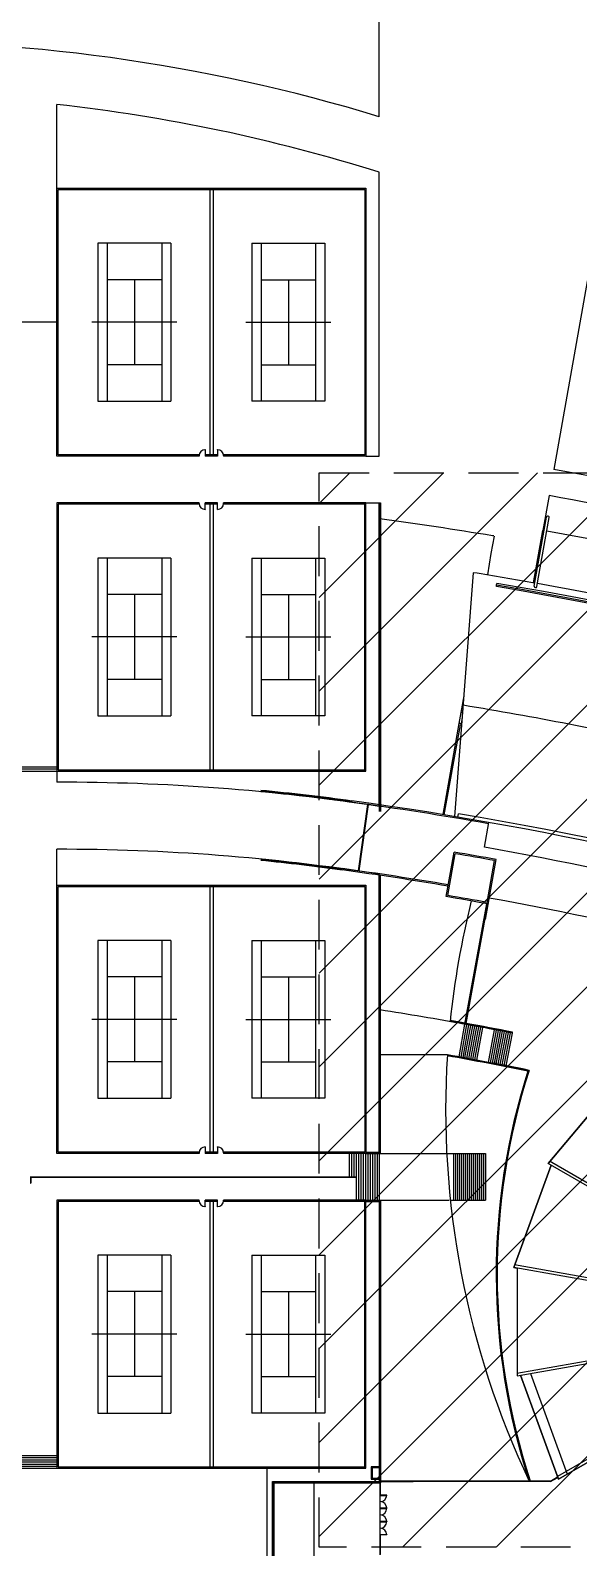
# Model space of a CAD drawing. Extents: x 23317406 to 24383751, y 42324270 to 43451021.
# Drawn here: x 24112070 to 24117578, y 43006817 to 43022051 of the extents above; entities that cross this region are included whole.
import ezdxf

# ---------------------------------------------------------------- set-up
doc = ezdxf.new("R2010")
doc.units = 0
doc.header["$MEASUREMENT"] = 0
doc.linetypes.add('DASHED', pattern=[0.75, 0.5, -0.25])
doc.layers.add('CT', color=9, linetype='CONTINUOUS')
doc.layers.add('墙', color=7, linetype='CONTINUOUS')

msp = doc.modelspace()

# ---------------------------------------------------------------- linework, layer by layer
at = {"layer": 'CT', "color": 6, "linetype": 'ByBlock'}
for p, q in [((24115574.59883, 43021184.66258, -1), (24115574.80997, 43022160.80225, -1)), ((24115574.66999, 43021184.64096, -1), (24115574.66999, 43021780.18557, -1)), ((24112334.66999, 43020467.83074, -1), (24112334.66999, 43021306.85284, -1)), ((24115574.66999, 43017774.49741, -1), (24115574.66999, 43020626.422, -1)), ((24112334.66999, 43017774.49741, -1), (24112334.66999, 43020467.83074, -1)), ((24112334.66999, 43020467.83074, -1), (24115441.33666, 43020467.83074, -1)), ((24112348.00333, 43017787.83074, -1), (24112348.00333, 43020454.49741, -1)), ((24112348.00333, 43020454.49741, -1), (24115428.00333, 43020454.49741, -1)), ((24113871.33666, 43020454.49741, -1), (24113871.33666, 43017787.83074, -1)), ((24113904.66999, 43020454.49741, -1), (24113904.66999, 43017787.83074, -1)), ((24115428.00333, 43020454.49741, -1), (24115428.00333, 43017787.83074, -1)), ((24115441.33666, 43020467.83074, -1), (24115441.33666, 43017774.49741, -1)), ((24112748.98666, 43019913.49741, -1), (24112748.98666, 43018328.83074, -1)), ((24113480.31999, 43019913.49741, -1), (24112748.98666, 43019913.49741, -1)), ((24112840.31999, 43019913.49741, -1), (24112840.31999, 43018328.83074, -1)), ((24113388.98666, 43019913.49741, -1), (24113388.98666, 43018328.83074, -1)), ((24113480.31999, 43019913.49741, -1), (24113480.31999, 43018328.83074, -1)), ((24114295.68666, 43019913.49741, -1), (24114295.68666, 43018328.83074, -1)), ((24114295.68666, 43019913.49741, -1), (24115027.01999, 43019913.49741, -1)), ((24114387.01999, 43019913.49741, -1), (24114387.01999, 43018328.83074, -1)), ((24114935.68666, 43019913.49741, -1), (24114935.68666, 43018328.83074, -1)), ((24115027.01999, 43019913.49741, -1), (24115027.01999, 43018328.83074, -1)), ((24117709.1187, 43019795.69715, -1), (24117326.70654, 43017642.55855, -1)), ((24113388.98666, 43019547.83074, -1), (24112840.31999, 43019547.83074, -1)), ((24113114.65333, 43019547.83074, -1), (24113114.65333, 43018694.49741, -1)), ((24114387.01999, 43019547.83074, -1), (24114935.68666, 43019547.83074, -1)), ((24114661.35333, 43019547.83074, -1), (24114661.35333, 43018694.49741, -1)), ((24112334.66999, 43019121.16408, -1), (24111801.33666, 43019121.16408, -1)), ((24113540.98666, 43019121.16408, -1), (24112688.31999, 43019121.16408, -1)), ((24114235.01999, 43019121.16408, -1), (24115087.68666, 43019121.16408, -1)), ((24113388.98666, 43018694.49741, -1), (24112840.31999, 43018694.49741, -1)), ((24114387.01999, 43018694.49741, -1), (24114935.68666, 43018694.49741, -1)), ((24112748.98666, 43018328.83074, -1), (24113480.31999, 43018328.83074, -1)), ((24115027.01999, 43018328.83074, -1), (24114295.68666, 43018328.83074, -1)), ((24113764.66999, 43017774.49741, -1), (24112334.66999, 43017774.49741, -1)), ((24113764.66999, 43017787.83074, -1), (24112348.00333, 43017787.83074, -1)), ((24113764.66999, 43017787.83074, -1), (24113764.66999, 43017774.49741, -1)), ((24113824.66999, 43017841.16408, -1), (24113824.66999, 43017781.16408, -1)), ((24113824.66999, 43017787.83074, -1), (24113824.66999, 43017774.49741, -1)), ((24113951.33666, 43017787.83074, -1), (24113824.66999, 43017787.83074, -1)), ((24113951.33666, 43017774.49741, -1), (24113824.66999, 43017774.49741, -1)), ((24113951.33666, 43017841.16408, -1), (24113951.33666, 43017781.16408, -1)), ((24113951.33666, 43017787.83074, -1), (24113951.33666, 43017774.49741, -1)), ((24114011.33666, 43017787.83074, -1), (24114011.33666, 43017774.49741, -1)), ((24115428.00333, 43017787.83074, -1), (24114011.33666, 43017787.83074, -1)), ((24115441.33666, 43017774.49741, -1), (24114011.33666, 43017774.49741, -1)), ((24115441.33666, 43017774.49741, -1), (24115574.66999, 43017774.49741, -1)), ((24113764.66999, 43017307.83074, -1), (24112334.66999, 43017307.83074, -1)), ((24112334.66999, 43017307.83074, -1), (24112334.66999, 43014614.49741, -1)), ((24113764.66999, 43017294.49741, -1), (24113764.66999, 43017307.83074, -1)), ((24113824.66999, 43017294.49741, -1), (24113824.66999, 43017307.83074, -1)), ((24113951.33666, 43017307.83074, -1), (24113824.66999, 43017307.83074, -1)), ((24113951.33666, 43017294.49741, -1), (24113951.33666, 43017307.83074, -1)), ((24114011.33666, 43017294.49741, -1), (24114011.33666, 43017307.83074, -1)), ((24115441.33666, 43017307.83074, -1), (24114011.33666, 43017307.83074, -1)), ((24115436.0545, 43017307.83074, -1), (24115588.00333, 43017307.83074, -1)), ((24115441.33666, 43014614.49741, -1), (24115441.33666, 43017307.83074, -1)), ((24115574.66999, 43017307.83074, -1), (24115574.66997, 43014208.93838, -1)), ((24115574.66999, 43014260.23903, -1), (24115574.66999, 43017307.83074, -1)), ((24115579.66999, 43017307.83074, -1), (24115579.66997, 43014208.20714, -1)), ((24115583.00333, 43017307.83074, -1), (24115583.0033, 43014207.71927, -1)), ((24115588.00333, 43017307.83074, -1), (24115588.0033, 43014206.98687, -1)), ((24117280.07449, 43017380.00082, -1), (24117218.15601, 43017030.91631, -1)), ((24113764.66999, 43017294.49741, -1), (24112348.00333, 43017294.49741, -1)), ((24112348.00333, 43017294.49741, -1), (24112348.00333, 43014627.83074, -1)), ((24113824.66999, 43017241.16408, -1), (24113824.66999, 43017301.16408, -1)), ((24113951.33666, 43017294.49741, -1), (24113824.66999, 43017294.49741, -1)), ((24113871.33666, 43017294.49741, -1), (24113871.33666, 43014627.83074, -1)), ((24113904.66999, 43017294.49741, -1), (24113904.66999, 43014627.83074, -1)), ((24113951.33666, 43017241.16408, -1), (24113951.33666, 43017301.16408, -1)), ((24115428.00333, 43017294.49741, -1), (24114011.33666, 43017294.49741, -1)), ((24115428.00333, 43014627.83074, -1), (24115428.00333, 43017294.49741, -1)), ((24117132.09661, 43016472.42624, -1), (24117255.43097, 43017163.98105, -1)), ((24117158.34905, 43016467.74429, -1), (24117281.68341, 43017159.2991, -1)), ((24117124.14237, 43016503.76727, -1), (24117218.15601, 43017030.91631, -1)), ((24116727.25505, 43016974.2895, -1), (24116696.00638, 43016799.07336, -1)), ((24112748.98666, 43016753.49741, -1), (24112748.98666, 43015168.83074, -1)), ((24113480.31999, 43016753.49741, -1), (24112748.98666, 43016753.49741, -1)), ((24112840.31999, 43016753.49741, -1), (24112840.31999, 43015168.83074, -1)), ((24113388.98666, 43016753.49741, -1), (24113388.98666, 43015168.83074, -1)), ((24113480.31999, 43016753.49741, -1), (24113480.31999, 43015168.83074, -1)), ((24114295.68666, 43016753.49741, -1), (24114295.68666, 43015168.83074, -1)), ((24114295.68666, 43016753.49741, -1), (24115027.01999, 43016753.49741, -1)), ((24114387.01999, 43016753.49741, -1), (24114387.01999, 43015168.83074, -1)), ((24114935.68666, 43016753.49741, -1), (24114935.68666, 43015168.83074, -1)), ((24115027.01999, 43016753.49741, -1), (24115027.01999, 43015168.83074, -1)), ((24116696.00638, 43016799.07336, -1), (24116660.33232, 43016583.30254, -1)), ((24116519.19782, 43016606.37334, -1), (24116331.02434, 43014157.79824, -1)), ((24116767.62268, 43016565.41151, -1), (24116767.62501, 43016565.42544, -1)), ((24116751.01168, 43016466.12476, -1), (24116753.21181, 43016479.27532, -1)), ((24116753.21181, 43016479.27531, -1), (24116756.51201, 43016499.00117, -1)), ((24113388.98666, 43016387.83074, -1), (24112840.31999, 43016387.83074, -1)), ((24113114.65333, 43016387.83074, -1), (24113114.65333, 43015534.49741, -1)), ((24114387.01999, 43016387.83074, -1), (24114935.68666, 43016387.83074, -1)), ((24114661.35333, 43016387.83074, -1), (24114661.35333, 43015534.49741, -1)), ((24113540.98666, 43015961.16408, -1), (24112688.31999, 43015961.16408, -1)), ((24114235.01999, 43015961.16408, -1), (24115087.68666, 43015961.16408, -1)), ((24113388.98666, 43015534.49741, -1), (24112840.31999, 43015534.49741, -1)), ((24114387.01999, 43015534.49741, -1), (24114935.68666, 43015534.49741, -1)), ((24116424.16078, 43015369.72022, -1), (24116394.16472, 43015201.52767, -1)), ((24116394.16472, 43015201.52767, -1), (24116374.88894, 43015093.44535, -1)), ((24116413.90556, 43015236.27588, -1), (24116409.66359, 43015212.49052, -1)), ((24112748.98666, 43015168.83074, -1), (24113480.31999, 43015168.83074, -1)), ((24115027.01999, 43015168.83074, -1), (24114295.68666, 43015168.83074, -1)), ((24116374.84987, 43015093.2263, -1), (24116211.55113, 43014177.58503, -1)), ((24116385.66646, 43015077.93491, -1), (24116224.70971, 43014175.42548, -1)), ((24116407.75243, 43015156.20928, -1), (24116395.89088, 43015089.69979, -1)), ((24111801.33666, 43014657.16408, -1), (24112334.66999, 43014657.16408, -1)), ((24111801.33666, 43014635.83074, -1), (24112334.66999, 43014635.83074, -1)), ((24111801.33666, 43014614.49741, -1), (24112334.66999, 43014614.49741, -1)), ((24112334.66999, 43014614.49741, -1), (24112334.66999, 43014502.1388, -1)), ((24112334.66999, 43014614.49741, -1), (24115441.33666, 43014614.49741, -1)), ((24112348.00333, 43014627.83074, -1), (24115428.00333, 43014627.83074, -1)), ((24115298.25415, 43014315.58904, -1), (24115296.42718, 43014302.38147, -1)), ((24115364.62563, 43013612.83704, -1), (24115459.87099, 43014279.39994, -1)), ((24115367.92542, 43013612.36538, -1), (24115463.17079, 43014278.92828, -1)), ((24115371.22517, 43013611.89341, -1), (24115466.47054, 43014278.45632, -1)), ((24116363.89825, 43014152.28306, -1), (24116369.39859, 43014185.15947, -1)), ((24116630.40163, 43013849.19918, -1), (24116674.88022, 43014098.59753, -1)), ((24112334.66999, 43013467.83074, -1), (24112334.66999, 43013828.80457, -1)), ((24116247.48539, 43013353.86088, -1), (24116327.08202, 43013800.17147, -1)), ((24116262.97408, 43013364.76666, -1), (24116337.88831, 43013784.82229, -1)), ((24116640.3564, 43013122.74895, -1), (24116749.45267, 43013726.30159, -1)), ((24116657.24138, 43013295.83894, -1), (24116733.12468, 43013715.70341, -1)), ((24115202.33825, 43013622.19151, -1), (24115204.16522, 43013635.39908, -1)), ((24115202.33825, 43013622.19151, -1), (24115202.33825, 43013622.19151, -1)), ((24115574.66999, 43010787.8307, -1), (24115574.66997, 43013568.01967, -1)), ((24115579.66999, 43010782.8307, -1), (24115579.66997, 43013567.27399, -1)), ((24115583.00333, 43010779.49736, -1), (24115583.00331, 43013566.77647, -1)), ((24115588.00333, 43010774.49736, -1), (24115588.00331, 43013566.02959, -1)), ((24112334.66999, 43010774.49741, -1), (24112334.66999, 43013467.83074, -1)), ((24112334.66999, 43013467.83074, -1), (24115441.33666, 43013467.83074, -1)), ((24112348.00333, 43010787.83074, -1), (24112348.00333, 43013454.49741, -1)), ((24112348.00333, 43013454.49741, -1), (24115428.00333, 43013454.49741, -1)), ((24113871.33666, 43013454.49741, -1), (24113871.33666, 43010787.83074, -1)), ((24113904.66999, 43013454.49741, -1), (24113904.66999, 43010787.83074, -1)), ((24115428.00333, 43013454.49741, -1), (24115428.00333, 43010787.83074, -1)), ((24115441.33666, 43013467.83074, -1), (24115441.33666, 43010774.49741, -1)), ((24116435.77513, 43012072.39591, -1), (24116654.87003, 43013282.71818, -1)), ((24116439.64916, 43012075.08359, -1), (24116658.15005, 43013282.12442, -1)), ((24116439.8747, 43012088.58454, -1), (24116655.69559, 43013282.56912, -1)), ((24116443.52314, 43012077.77096, -1), (24116661.43008, 43013281.53066, -1)), ((24116447.39647, 43012080.45472, -1), (24116664.7101, 43013280.93691, -1)), ((24112748.98666, 43012913.49741, -1), (24112748.98666, 43011328.83074, -1)), ((24113480.31999, 43012913.49741, -1), (24112748.98666, 43012913.49741, -1)), ((24112840.31999, 43012913.49741, -1), (24112840.31999, 43011328.83074, -1)), ((24113388.98666, 43012913.49741, -1), (24113388.98666, 43011328.83074, -1)), ((24113480.31999, 43012913.49741, -1), (24113480.31999, 43011328.83074, -1)), ((24114295.68666, 43012913.49741, -1), (24114295.68666, 43011328.83074, -1)), ((24114295.68666, 43012913.49741, -1), (24115027.01999, 43012913.49741, -1)), ((24114387.01999, 43012913.49741, -1), (24114387.01999, 43011328.83074, -1)), ((24114935.68666, 43012913.49741, -1), (24114935.68666, 43011328.83074, -1)), ((24115027.01999, 43012913.49741, -1), (24115027.01999, 43011328.83074, -1)), ((24113388.98666, 43012547.83074, -1), (24112840.31999, 43012547.83074, -1)), ((24113114.65333, 43012547.83074, -1), (24113114.65333, 43011694.49741, -1)), ((24114387.01999, 43012547.83074, -1), (24114935.68666, 43012547.83074, -1)), ((24114661.35333, 43012547.83074, -1), (24114661.35333, 43011694.49741, -1)), ((24113540.98666, 43012121.16408, -1), (24112688.31999, 43012121.16408, -1)), ((24114235.01999, 43012121.16408, -1), (24115087.68666, 43012121.16408, -1)), ((24116376.55665, 43011744.36499, -1), (24116435.77513, 43012072.39591, -1)), ((24116396.24317, 43011740.80515, -1), (24116455.65168, 43012068.80171, -1)), ((24116415.92763, 43011737.23391, -1), (24116475.52616, 43012065.19599, -1)), ((24116435.61002, 43011733.65126, -1), (24116495.39854, 43012061.57875, -1)), ((24116455.29033, 43011730.0572, -1), (24116515.26882, 43012057.95001, -1)), ((24116474.96855, 43011726.45175, -1), (24116535.137, 43012054.30975, -1)), ((24116494.64468, 43011722.8349, -1), (24116555.00306, 43012050.65799, -1)), ((24116514.31872, 43011719.20665, -1), (24116574.86701, 43012046.99471, -1)), ((24116533.99064, 43011715.567, -1), (24116594.72883, 43012043.31993, -1)), ((24116553.66046, 43011711.91596, -1), (24116614.58851, 43012039.63365, -1)), ((24116671.63463, 43011689.77044, -1), (24116733.70149, 43012017.27436, -1)), ((24116691.28948, 43011686.03965, -1), (24116753.54606, 43012013.50756, -1)), ((24116710.94216, 43011682.29749, -1), (24116773.38845, 43012009.72927, -1)), ((24116730.59268, 43011678.54393, -1), (24116793.22865, 43012005.93948, -1)), ((24116750.24101, 43011674.77899, -1), (24116813.06664, 43012002.1382, -1)), ((24116769.88716, 43011671.00267, -1), (24116832.90244, 43011998.32543, -1)), ((24116789.53112, 43011667.21497, -1), (24116852.73602, 43011994.50116, -1)), ((24116809.17288, 43011663.41589, -1), (24116872.56738, 43011990.66541, -1)), ((24116828.81243, 43011659.60542, -1), (24116892.39651, 43011986.81816, -1)), ((24116848.44978, 43011655.78359, -1), (24116912.22342, 43011982.95943, -1)), ((24116912.22342, 43011982.95943, -1), (24116914.13662, 43011992.77471, -1)), ((24113388.98666, 43011694.49741, -1), (24112840.31999, 43011694.49741, -1)), ((24114387.01999, 43011694.49741, -1), (24114935.68666, 43011694.49741, -1)), ((24116258.98992, 43011765.37911, -1), (24115579.33666, 43011765.37911, -1)), ((24116355.68749, 43011741.35212, -1), (24116356.27778, 43011744.63277, -1)), ((24117982.86524, 43011521.1314, -1), (24117272.59624, 43010674.66577, -1)), ((24117982.86524, 43011521.1314, -1), (24117272.59624, 43010674.66577, -1)), ((24117272.59624, 43010674.66577, -1), (24117982.86524, 43011521.1314, -1)), ((24112748.98666, 43011328.83074, -1), (24113480.31999, 43011328.83074, -1)), ((24115027.01999, 43011328.83074, -1), (24114295.68666, 43011328.83074, -1)), ((24113764.66999, 43010774.49741, -1), (24112334.66999, 43010774.49741, -1)), ((24113764.66999, 43010787.83074, -1), (24112348.00333, 43010787.83074, -1)), ((24113764.66999, 43010787.83074, -1), (24113764.66999, 43010774.49741, -1)), ((24113824.66999, 43010841.16408, -1), (24113824.66999, 43010781.16408, -1)), ((24113824.66999, 43010787.83074, -1), (24113824.66999, 43010774.49741, -1)), ((24113951.33666, 43010787.83074, -1), (24113824.66999, 43010787.83074, -1)), ((24113951.33666, 43010774.49741, -1), (24113824.66999, 43010774.49741, -1)), ((24113951.33666, 43010841.16408, -1), (24113951.33666, 43010781.16408, -1)), ((24113951.33666, 43010787.83074, -1), (24113951.33666, 43010774.49741, -1)), ((24114011.33666, 43010787.83074, -1), (24114011.33666, 43010774.49741, -1)), ((24115428.00333, 43010787.83074, -1), (24114011.33666, 43010787.83074, -1)), ((24115441.33666, 43010774.49741, -1), (24114011.33666, 43010774.49741, -1)), ((24115271.95215, 43010774.49741, -1), (24115271.95215, 43010541.16408, -1)), ((24115295.28548, 43010774.49741, -1), (24115295.28548, 43010541.16408, -1)), ((24115318.61881, 43010774.49741, -1), (24115318.61881, 43010541.16408, -1)), ((24115341.95215, 43010774.49741, -1), (24115341.95215, 43010537.83074, -1)), ((24115365.28548, 43010774.49741, -1), (24115365.28548, 43010307.83074, -1)), ((24115388.61881, 43010774.49741, -1), (24115388.61882, 43010307.83074, -1)), ((24115411.95215, 43010774.49741, -1), (24115411.95215, 43010307.83074, -1)), ((24115435.28548, 43010774.49741, -1), (24115435.28548, 43010307.83074, -1)), ((24115440.72117, 43010787.83069, -1), (24115574.66999, 43010787.8307, -1)), ((24115440.72117, 43010782.83069, -1), (24115579.66999, 43010782.8307, -1)), ((24115440.72117, 43010779.49736, -1), (24115583.00333, 43010779.49736, -1)), ((24115440.72117, 43010774.49736, -1), (24115588.00333, 43010774.49736, -1)), ((24115441.33666, 43010774.49741, -1), (24115574.66999, 43010774.49741, -1)), ((24115458.61881, 43010774.49741, -1), (24115458.61882, 43010307.83074, -1)), ((24115481.95215, 43010774.49741, -1), (24115481.95215, 43010307.83074, -1)), ((24115505.28548, 43010774.49741, -1), (24115505.28548, 43010307.83074, -1)), ((24115528.61881, 43010774.49741, -1), (24115528.61882, 43010307.83074, -1)), ((24115551.95215, 43010774.49741, -1), (24115551.95215, 43010307.83074, -1)), ((24115574.66999, 43010774.49739, -1), (24115574.66999, 43010307.83074, -1)), ((24115588.00333, 43010774.49741, -1), (24116253.88742, 43010774.49741, -1)), ((24116252.65509, 43010774.49741, -1), (24116641.33666, 43010774.49741, -1)), ((24116321.33666, 43010774.49741, -1), (24116321.33666, 43010307.83074, -1)), ((24116341.33666, 43010774.49741, -1), (24116341.33666, 43010307.83074, -1)), ((24116361.33666, 43010774.49741, -1), (24116361.33666, 43010307.83074, -1)), ((24116381.33666, 43010774.49741, -1), (24116381.33666, 43010307.83074, -1)), ((24116401.33666, 43010774.49741, -1), (24116401.33666, 43010307.83074, -1)), ((24116421.33666, 43010774.49741, -1), (24116421.33666, 43010307.83074, -1)), ((24116441.33666, 43010774.49741, -1), (24116441.33666, 43010307.83074, -1)), ((24116461.33666, 43010774.49741, -1), (24116461.33666, 43010307.83074, -1)), ((24116481.33666, 43010774.49741, -1), (24116481.33666, 43010307.83074, -1)), ((24116501.33666, 43010774.49741, -1), (24116501.33666, 43010307.83074, -1)), ((24116521.33666, 43010774.49741, -1), (24116521.33666, 43010307.83074, -1)), ((24116541.33666, 43010774.49741, -1), (24116541.33666, 43010307.83074, -1)), ((24116561.33666, 43010774.49741, -1), (24116561.33666, 43010307.83074, -1)), ((24116581.33666, 43010774.49741, -1), (24116581.33666, 43010307.83074, -1)), ((24116601.33666, 43010774.49741, -1), (24116601.33666, 43010307.83074, -1)), ((24116621.33666, 43010774.49741, -1), (24116621.33666, 43010307.83074, -1)), ((24116641.33666, 43010774.49741, -1), (24116641.33666, 43010307.83074, -1)), ((24117301.90908, 43010657.74199, -1), (24116928.00333, 43009630.44438, -1)), ((24116928.00333, 43009630.44438, -1), (24117301.90908, 43010657.74199, -1)), ((24116928.00333, 43009630.44438, -1), (24117301.90908, 43010657.74199, -1)), ((24118626.84951, 43009892.78728, -1), (24117272.59624, 43010674.66577, -1)), ((24118640.18284, 43009915.88129, -1), (24117285.92957, 43010697.75978, -1)), ((24112068.00333, 43010541.16408, -1), (24115341.95215, 43010541.16408, -1)), ((24115345.28548, 43010537.83074, -1), (24112071.33666, 43010537.83074, -1)), ((24112071.33666, 43010537.83074, -1), (24112071.33666, 43010477.16408, -1)), ((24115345.28548, 43010534.49741, -1), (24112074.66999, 43010534.49741, -1)), ((24112074.66999, 43010534.49741, -1), (24112074.66999, 43010477.16408, -1)), ((24115341.95215, 43010534.49741, -1), (24115341.95215, 43010307.83074, -1)), ((24115345.28548, 43010534.49741, -1), (24115345.28548, 43010537.83074, -1)), ((24113764.66999, 43010307.83074, -1), (24112334.66999, 43010307.83074, -1)), ((24112334.66999, 43010307.83074, -1), (24112334.66999, 43007614.49741, -1)), ((24113764.66999, 43010294.49741, -1), (24113764.66999, 43010307.83074, -1)), ((24113824.66999, 43010294.49741, -1), (24113824.66999, 43010307.83074, -1)), ((24113951.33666, 43010307.83074, -1), (24113824.66999, 43010307.83074, -1)), ((24113824.66999, 43010241.16408, -1), (24113824.66999, 43010301.16408, -1)), ((24113951.33666, 43010294.49741, -1), (24113951.33666, 43010307.83074, -1)), ((24113951.33666, 43010241.16408, -1), (24113951.33666, 43010301.16408, -1)), ((24114011.33666, 43010294.49741, -1), (24114011.33666, 43010307.83074, -1)), ((24115441.33666, 43010307.83074, -1), (24114011.33666, 43010307.83074, -1)), ((24115440.72117, 43010307.83074, -1), (24115588.00333, 43010307.83074, -1)), ((24115440.72117, 43010302.83074, -1), (24115583.00333, 43010302.83074, -1)), ((24115440.72117, 43010299.49741, -1), (24115579.66999, 43010299.49741, -1)), ((24115441.33666, 43010307.83074, -1), (24115574.66999, 43010307.83074, -1)), ((24115441.33666, 43007614.49741, -1), (24115441.33666, 43010307.83074, -1)), ((24115579.66999, 43010299.49741, -1), (24115579.66999, 43007476.16402, -1)), ((24115583.00333, 43010302.83074, -1), (24115583.00333, 43007345.83074, -1)), ((24115588.00333, 43010307.83074, -1), (24115588.00333, 43007485.83074, -1)), ((24115588.00333, 43010307.83074, -1), (24116278.113, 43010307.83074, -1)), ((24116288.90339, 43010307.83074, -1), (24116641.33666, 43010307.83074, -1)), ((24113764.66999, 43010294.49741, -1), (24112348.00333, 43010294.49741, -1)), ((24112348.00333, 43010294.49741, -1), (24112348.00333, 43007627.83074, -1)), ((24113951.33666, 43010294.49741, -1), (24113824.66999, 43010294.49741, -1)), ((24113871.33666, 43010294.49741, -1), (24113871.33666, 43007627.83074, -1)), ((24113904.66999, 43010294.49741, -1), (24113904.66999, 43007627.83074, -1)), ((24115428.00333, 43010294.49741, -1), (24114011.33666, 43010294.49741, -1)), ((24115428.00333, 43007627.83074, -1), (24115428.00333, 43010294.49741, -1)), ((24115440.72117, 43010294.49741, -1), (24115574.66999, 43010294.49741, -1)), ((24115574.66999, 43010294.49741, -1), (24115574.66999, 43007485.83074, -1)), ((24112748.98666, 43009753.49741, -1), (24112748.98666, 43008168.83074, -1)), ((24113480.31999, 43009753.49741, -1), (24112748.98666, 43009753.49741, -1)), ((24112840.31999, 43009753.49741, -1), (24112840.31999, 43008168.83074, -1)), ((24113388.98666, 43009753.49741, -1), (24113388.98666, 43008168.83074, -1)), ((24113480.31999, 43009753.49741, -1), (24113480.31999, 43008168.83074, -1)), ((24114295.68666, 43009753.49741, -1), (24114295.68666, 43008168.83074, -1)), ((24114295.68666, 43009753.49741, -1), (24115027.01999, 43009753.49741, -1)), ((24114387.01999, 43009753.49741, -1), (24114387.01999, 43008168.83074, -1)), ((24114935.68666, 43009753.49741, -1), (24114935.68666, 43008168.83074, -1)), ((24115027.01999, 43009753.49741, -1), (24115027.01999, 43008168.83074, -1)), ((24116928.00333, 43009630.44438, -1), (24116961.33666, 43009624.56682, -1)), ((24118434.66999, 43009364.7784, -1), (24116928.00333, 43009630.44438, -1)), ((24118439.30061, 43009391.03994, -1), (24116932.63394, 43009656.70592, -1)), ((24116961.33666, 43009624.56682, -1), (24116961.33666, 43008543.09467, -1)), ((24113388.98666, 43009387.83074, -1), (24112840.31999, 43009387.83074, -1)), ((24113114.65333, 43009387.83074, -1), (24113114.65333, 43008534.49741, -1)), ((24114387.01999, 43009387.83074, -1), (24114935.68666, 43009387.83074, -1)), ((24114661.35333, 43009387.83074, -1), (24114661.35333, 43008534.49741, -1)), ((24113540.98666, 43008961.16408, -1), (24112688.31999, 43008961.16408, -1)), ((24114235.01999, 43008961.16408, -1), (24115087.68666, 43008961.16408, -1)), ((24116956.70604, 43008569.35621, -1), (24118430.03938, 43008829.14463, -1)), ((24116961.33666, 43008543.09467, -1), (24118434.66999, 43008802.88309, -1)), ((24113388.98666, 43008534.49741, -1), (24112840.31999, 43008534.49741, -1)), ((24114387.01999, 43008534.49741, -1), (24114935.68666, 43008534.49741, -1)), ((24116994.66999, 43008548.97223, -1), (24117374.42661, 43007505.59949, -1)), ((24117374.42661, 43007505.59949, -1), (24116994.66999, 43008548.97223, -1)), ((24117094.66999, 43008566.60493, -1), (24117462.36514, 43007556.37082, -1)), ((24112748.98666, 43008168.83074, -1), (24113480.31999, 43008168.83074, -1)), ((24115027.01999, 43008168.83074, -1), (24114295.68666, 43008168.83074, -1)), ((24118627.40803, 43008259.80066, -1), (24117365.16538, 43007531.04453, -1)), ((24117374.42661, 43007505.59949, -1), (24118640.74136, 43008236.70665, -1)), ((24118640.74136, 43008236.70665, -1), (24117374.42661, 43007505.59949, -1)), ((24111801.33666, 43007742.49741, -1), (24112334.66999, 43007742.49741, -1)), ((24111801.33666, 43007721.16408, -1), (24112334.66999, 43007721.16408, -1)), ((24111801.33666, 43007699.83074, -1), (24112334.66999, 43007699.83074, -1)), ((24111801.33666, 43007678.49741, -1), (24112334.66999, 43007678.49741, -1)), ((24111801.33666, 43007657.16408, -1), (24112334.66999, 43007657.16408, -1)), ((24111801.33666, 43007635.83074, -1), (24112334.66999, 43007635.83074, -1)), ((24111801.33666, 43007614.49741, -1), (24112334.66999, 43007614.49741, -1)), ((24112334.66999, 43007614.49741, -1), (24115441.33666, 43007614.49741, -1)), ((24112348.00333, 43007627.83074, -1), (24115428.00333, 43007627.83074, -1)), ((24114448.00333, 43006505.83074, -1), (24114448.00333, 43007614.49741, -1)), ((24115574.66999, 43007627.83074, -1), (24115494.66999, 43007627.83074, -1)), ((24115494.66999, 43007627.83074, -1), (24115494.66999, 43007505.83069, -1)), ((24115574.66999, 43007617.83074, -1), (24115504.66999, 43007617.83074, -1)), ((24115504.66999, 43007617.83074, -1), (24115504.66999, 43007515.83069, -1)), ((24114501.33666, 43007481.16408, -1), (24115915.7353, 43007481.16408, -1)), ((24114501.33666, 43006393.5189, -1), (24114501.33666, 43007481.16408, -1)), ((24114501.33666, 43003382.49741, -1), (24114501.33666, 43007481.16407, -1)), ((24114501.33666, 43007481.16402, -1), (24115579.66999, 43007481.16402, -1)), ((24114506.33669, 43007476.16405, -1), (24114506.33019, 43003387.49741, -1)), ((24114506.33666, 43007476.16402, -1), (24115579.66999, 43007476.16402, -1)), ((24114509.67001, 43007472.83071, -1), (24114509.66353, 43003390.83074, -1)), ((24114509.66999, 43007472.83069, -1), (24115579.66999, 43007472.83069, -1)), ((24114514.66999, 43007467.83069, -1), (24114514.66354, 43003395.83074, -1)), ((24114514.66999, 43007467.83069, -1), (24115579.66999, 43007467.83069, -1)), ((24114918.00333, 43007467.83074, -1), (24114918.00333, 43006485.83074, -1)), ((24115494.66999, 43007505.83069, -1), (24115574.66999, 43007505.83069, -1)), ((24115504.66999, 43007515.83069, -1), (24115574.66999, 43007515.83069, -1)), ((24115574.66999, 43007485.83074, -1), (24115915.7353, 43007485.83074, -1)), ((24115574.66999, 43007485.83074, -1), (24115915.7353, 43007485.83074, -1)), ((24115574.66999, 43007485.83069, -1), (24115579.66999, 43007485.83069, -1)), ((24115579.66999, 43007472.83069, -1), (24115579.66999, 43007345.83069, -1)), ((24115583.00333, 43007485.83069, -1), (24115588.00333, 43007485.83069, -1)), ((24115583.00333, 43007481.16402, -1), (24115588.00333, 43007481.16402, -1)), ((24115583.00333, 43007467.83069, -1), (24115588.00333, 43007467.83069, -1)), ((24117066.58176, 43007485.83069, -1), (24115588.00333, 43007485.83069, -1)), ((24117294.7698, 43007481.16402, -1), (24115588.00333, 43007481.16402, -1)), ((24115588.00333, 43007481.16402, -1), (24115588.00333, 43007467.83069, -1)), ((24115592.66999, 43007485.83074, -1), (24117293.51947, 43007485.83074, -1)), ((24117294.7699, 43007481.16407, -1), (24115592.66999, 43007481.16407, -1)), ((24117081.33766, 43007485.83074, -1), (24117084.50392, 43007486.86985, -1)), ((24117084.84503, 43007485.83074, -1), (24117088.012, 43007486.87066, -1)), ((24117087.67106, 43007487.90925, -1), (24117090.83819, 43007488.94865, -1)), ((24117293.51937, 43007485.83069, -1), (24117095.37122, 43007485.83069, -1)), ((24117293.51947, 43007485.83074, -1), (24117366.32303, 43007527.8639, -1)), ((24117294.7699, 43007481.16407, -1), (24117367.94375, 43007523.41102, -1)), ((24117362.54501, 43007538.24394, -1), (24117362.54501, 43007538.24394, -1)), ((24115579.66999, 43007345.83074, -1), (24115579.66999, 43006945.83074, -1)), ((24115579.66999, 43007345.83074, -1), (24115583.00333, 43007345.83074, -1)), ((24115583.00333, 43007345.83074, -1), (24115583.00333, 43007342.49741, -1)), ((24115649.66999, 43007345.83074, -1), (24115583.00333, 43007345.83074, -1)), ((24115583.00333, 43007342.49741, -1), (24115649.66999, 43007342.49741, -1)), ((24115649.66999, 43007342.49741, -1), (24115649.66999, 43007345.83074, -1)), ((24115583.00333, 43007212.49741, -1), (24115583.00333, 43007215.83074, -1)), ((24115583.00333, 43007215.83074, -1), (24115649.66999, 43007215.83074, -1)), ((24115649.66999, 43007212.49741, -1), (24115583.00333, 43007212.49741, -1)), ((24115583.00333, 43007212.49741, -1), (24115583.00333, 43007209.16408, -1)), ((24115649.66999, 43007212.49741, -1), (24115583.00333, 43007212.49741, -1)), ((24115583.00333, 43007209.16408, -1), (24115649.66999, 43007209.16408, -1)), ((24115649.66999, 43007215.83074, -1), (24115649.66999, 43007212.49741, -1)), ((24115649.66999, 43007209.16408, -1), (24115649.66999, 43007212.49741, -1)), ((24115583.00333, 43007079.16408, -1), (24115583.00333, 43007082.49741, -1)), ((24115583.00333, 43007082.49741, -1), (24115649.66999, 43007082.49741, -1)), ((24115649.66999, 43007079.16408, -1), (24115583.00333, 43007079.16408, -1)), ((24115583.00333, 43007079.16408, -1), (24115583.00333, 43007075.83074, -1)), ((24115649.66999, 43007079.16408, -1), (24115583.00333, 43007079.16408, -1)), ((24115583.00333, 43007075.83074, -1), (24115649.66999, 43007075.83074, -1)), ((24115583.00333, 43006945.83074, -1), (24115583.00333, 43006949.16408, -1)), ((24115583.00333, 43006949.16408, -1), (24115649.66999, 43006949.16408, -1)), ((24115649.66999, 43007082.49741, -1), (24115649.66999, 43007079.16408, -1)), ((24115649.66999, 43007075.83074, -1), (24115649.66999, 43007079.16408, -1)), ((24115649.66999, 43006949.16408, -1), (24115649.66999, 43006945.83074, -1)), ((24115579.66999, 43006945.83074, -1), (24115583.00333, 43006945.83074, -1)), ((24115579.66999, 43006945.83074, -1), (24115579.66999, 43006744.16408, -1)), ((24115583.00333, 43006945.83074, -1), (24115583.00333, 43006747.49741, -1)), ((24115649.66999, 43006945.83074, -1), (24115583.00333, 43006945.83074, -1))]:
    msp.add_line(p, q, dxfattribs=at)
at = {"layer": 'CT', "color": 1, "linetype": 'DASHED', "ltscale": 1000}
for p, q in [((24114971.9315, 43017607.48812, -1), (24121246.6744, 43017607.48812, -1)), ((24114971.9315, 43006822.36939, -1), (24114971.9315, 43017607.48812, -1)), ((24121246.6744, 43006822.36939, -1), (24114971.9315, 43006822.36939, -1))]:
    msp.add_line(p, q, dxfattribs=at)
at = {"layer": 'CT'}
for p, q in [((24114971.9315, 43017300.80512, -1), (24115278.6145, 43017607.48812, -1)), ((24114971.9315, 43016357.99607, -1), (24116221.42354, 43017607.48812, -1)), ((24114971.9315, 43015415.18703, -1), (24117164.23258, 43017607.48812, -1)), ((24114971.9315, 43014472.37799, -1), (24118107.04162, 43017607.48812, -1)), ((24114971.9315, 43013529.56895, -1), (24119049.85067, 43017607.48812, -1)), ((24114971.9315, 43012586.75991, -1), (24119992.65971, 43017607.48812, -1)), ((24114971.9315, 43011643.95087, -1), (24120935.46875, 43017607.48812, -1)), ((24114971.9315, 43010701.14182, -1), (24121878.27779, 43017607.48812, -1)), ((24114971.9315, 43009758.33278, -1), (24122821.08683, 43017607.48812, -1)), ((24114971.9315, 43008815.52374, -1), (24123763.89587, 43017607.48812, -1)), ((24114971.9315, 43007872.7147, -1), (24124706.70492, 43017607.48812, -1)), ((24114971.9315, 43006929.90566, -1), (24125649.51396, 43017607.48812, -1)), ((24115807.20427, 43006822.36939, -1), (24126592.323, 43017607.48812, -1)), ((24116750.01331, 43006822.36939, -1), (24127132.80326, 43017205.15934, -1))]:
    msp.add_line(p, q, dxfattribs=at)
at = {"layer": 'CT', "color": 6, "linetype": 'ByBlock'}
for centre in [(24113824.66999, 43017841.16408, -1), (24113951.33666, 43017841.16408, -1), (24113824.66999, 43017241.16408, -1), (24113951.33666, 43017241.16408, -1), (24113824.66999, 43010841.16408, -1), (24113951.33666, 43010841.16408, -1), (24113824.66999, 43010241.16408, -1), (24113951.33666, 43010241.16408, -1)]:
    msp.add_circle(centre, 1.33333, dxfattribs=at)
for centre, radius, start, end in [((24110477.32869, 43004408.6197, -1), 17533.33333, 73.09900382, 109.137452273), ((24110477.32869, 43004408.6197, -1), 17000, 72.551790007, 83.727607246), ((24113824.66999, 43017781.16408, -1), 60, 90, 180), ((24113951.33666, 43017781.16408, -1), 60, 0, 90), ((24110241.90879, 42977762.13617, -1), 40504.84476, 72.249975341, 79.926442297), ((24110241.90879, 42977762.13617, -1), 40238.17809, 77.209502615, 79.926426038), ((24113824.66999, 43017301.16408, -1), 60, 180, 270), ((24113951.33666, 43017301.16408, -1), 60, 270, 0), ((24117268.55719, 43017161.64008, -1), 13.33333, 349.887980435, 169.887980435), ((24110241.90879, 42977762.13617, -1), 39744.84476, 80.633135521, 82.279041699), ((24110241.90879, 42977762.13617, -1), 39883.64476, 79.907134747, 79.92628906), ((24110241.90879, 42977762.13617, -1), 39883.64476, 78.587134747, 79.868826124), ((24110241.908, 42977762.13139, -1), 39744.84961, 80.613600243, 80.632823026), ((24110241.90879, 42977762.13618, -1), 39348.17808, 79.907395407, 80.820273786), ((24110241.90879, 42977762.13617, -1), 39247.51143, 69.376642363, 80.453527172), ((24110241.90879, 42977762.13617, -1), 39260.84476, 69.376642363, 80.453527172), ((24110241.90879, 42977762.13617, -1), 39280.84476, 69.376601069, 80.453527172), ((24117145.22283, 43016470.08527, -1), 13.33333, 169.887980436, 349.887980434), ((24110241.90879, 42977762.13618, -1), 39348.17808, 78.587395406, 79.868565465), ((24110241.90879, 42977762.13617, -1), 37941.51143, 80.642428382, 80.668227012), ((24110241.90879, 42977762.13617, -1), 37954.84476, 80.644176235, 80.647823381), ((24110241.90879, 42977762.13617, -1), 38017.97809, 77.394090451, 80.65243561), ((24110241.90879, 42977762.13617, -1), 37831.51143, 80.62796141, 80.67049582), ((24110241.90879, 42977762.13617, -1), 37818.17809, 80.626202097, 80.65056945), ((24112368.95556, 42993142.16632, -1), 21360, 81.36842202, 90.091967193), ((24112368.95556, 42993142.16632, -1), 21373.33333, 82.123249154, 84.587690645), ((24112368.95556, 42993142.16632, -1), 21368.33333, 82.123248885, 84.586420431), ((24112368.95556, 42993142.16632, -1), 21365, 82.123248706, 84.58557329), ((24112368.95556, 42993142.16632, -1), 21360, 82.123248436, 84.58430208), ((24110241.90879, 42977762.13617, -1), 36888.17809, 79.960464464, 82.124399867), ((24110241.90879, 42977762.13617, -1), 36901.51143, 62.727980435, 82.124399867), ((24110241.90879, 42977762.13617, -1), 36934.84476, 69.379689319, 80.450480216), ((24112368.95556, 42993142.16632, -1), 20686.66667, 81.085219241, 90.09496065), ((24110241.90879, 42977762.13617, -1), 36648.17809, 65.289808941, 79.960939145), ((24112368.95556, 42993142.16632, -1), 20686.66667, 82.123200377, 84.407472733), ((24112368.95556, 42993142.16632, -1), 20681.66667, 82.123210671, 84.406116372), ((24112368.95556, 42993142.16632, -1), 20678.33333, 82.123210479, 84.405211765), ((24112368.95556, 42993142.16632, -1), 20673.33333, 82.123119328, 84.403854305), ((24110241.90879, 42977762.13617, -1), 36548.17809, 79.743577353, 80.41577287), ((24110241.90879, 42977762.13617, -1), 36534.84476, 79.765815195, 80.395054636), ((24110241.90879, 42977762.13617, -1), 36201.51143, 80.42082717, 82.124399867), ((24110241.90879, 42977762.13617, -1), 36214.84476, 80.420630985, 82.124399867), ((24110241.90879, 42977762.13617, -1), 36094.84476, 79.744777744, 80.422401872), ((24110241.90879, 42977762.13617, -1), 36108.17809, 79.765938735, 80.401046559), ((24124908.00333, 43011212.49741, -1), 8666.66667, 165.990911634, 174.129297577), ((24110241.90879, 42977762.13617, -1), 36154.84476, 73.488398316, 79.744808924), ((24110241.79866, 42977761.8937, -1), 34865.11016, 79.766774542, 81.193897057), ((24110241.79866, 42977761.8937, -1), 34865.11016, 78.970118718, 80.015469114), ((24110241.79866, 42977761.8937, -1), 34875.11016, 79.766766669, 80.015469114), ((24110241.79866, 42977761.8937, -1), 34868.44349, 78.970118718, 79.761294588), ((24110241.79866, 42977761.8937, -1), 34871.77682, 78.970118718, 79.755815682), ((24110241.79866, 42977761.8937, -1), 34875.11016, 78.970118718, 79.750337823), ((24124938.50141, 43011214.42884, -1), 8696.98028, 176.367902828, 205.386549916), ((24110241.79866, 42977761.8937, -1), 34521.77682, 78.595543603, 79.963070392), ((24110241.79866, 42977761.8937, -1), 34531.77682, 78.576973916, 79.96493519), ((24110241.79866, 42977761.8937, -1), 34525.11016, 78.589355924, 79.799968534), ((24110241.79866, 42977761.8937, -1), 34528.44349, 78.583166029, 79.799968534), ((24123415.61266, 43009564.62662, -1), 6666.66667, 162.204781491, 198.168908928), ((24123415.61266, 43009564.62662, -1), 6663.33333, 162.172730478, 198.178315809), ((24123415.61266, 43009564.62662, -1), 6660, 162.140648851, 198.178315809), ((24123415.61266, 43009564.62662, -1), 6656.66667, 162.108536553, 198.168911743), ((24113824.66999, 43010781.16408, -1), 60, 90, 180), ((24113951.33666, 43010781.16408, -1), 60, 0, 90), ((24112073.00333, 43010477.16408, -1), 1.66667, 180, 0), ((24113824.66999, 43010301.16408, -1), 60, 180, 270), ((24113951.33666, 43010301.16408, -1), 60, 270, 0), ((24115583.00333, 43007345.83074, -1), 66.66667, 270, 0), ((24115583.00333, 43007212.49741, -1), 66.66667, 0, 90), ((24115583.00333, 43007212.49741, -1), 66.66667, 270, 0), ((24115583.00333, 43007079.16408, -1), 66.66667, 0, 90), ((24115583.00333, 43007079.16408, -1), 66.66667, 270, 0), ((24115583.00333, 43006945.83074, -1), 66.66667, 0, 90)]:
    msp.add_arc(centre, radius, start, end, dxfattribs=at)
at = {"layer": '墙', "ltscale": 5000}
for start, end in [(67.1172342395, 67.1172342395), (66.2587266313, 66.2587266313), (64.4772342395, 64.4772342395), (64.9387266313, 64.9387266313)]:
    msp.add_arc((23850578.58196, 42857442.58139), 533172.67138, start, end, dxfattribs=at)
at = {"layer": '墙'}
for centre, start, end in [((23850634.74669, 42857737.27781), 79.4743453394, 79.4743453394), ((23850639.30178, 42857736.37231), 78.1227654233, 78.1227654233), ((23850644.55659, 42857735.23786), 77.5606287088, 77.5606287088), ((23850649.0789, 42857734.18074), 76.2090487927, 76.2090487927)]:
    msp.add_arc(centre, 530172.67138, start, end, dxfattribs=at)

doc.saveas('drawing.dxf')
